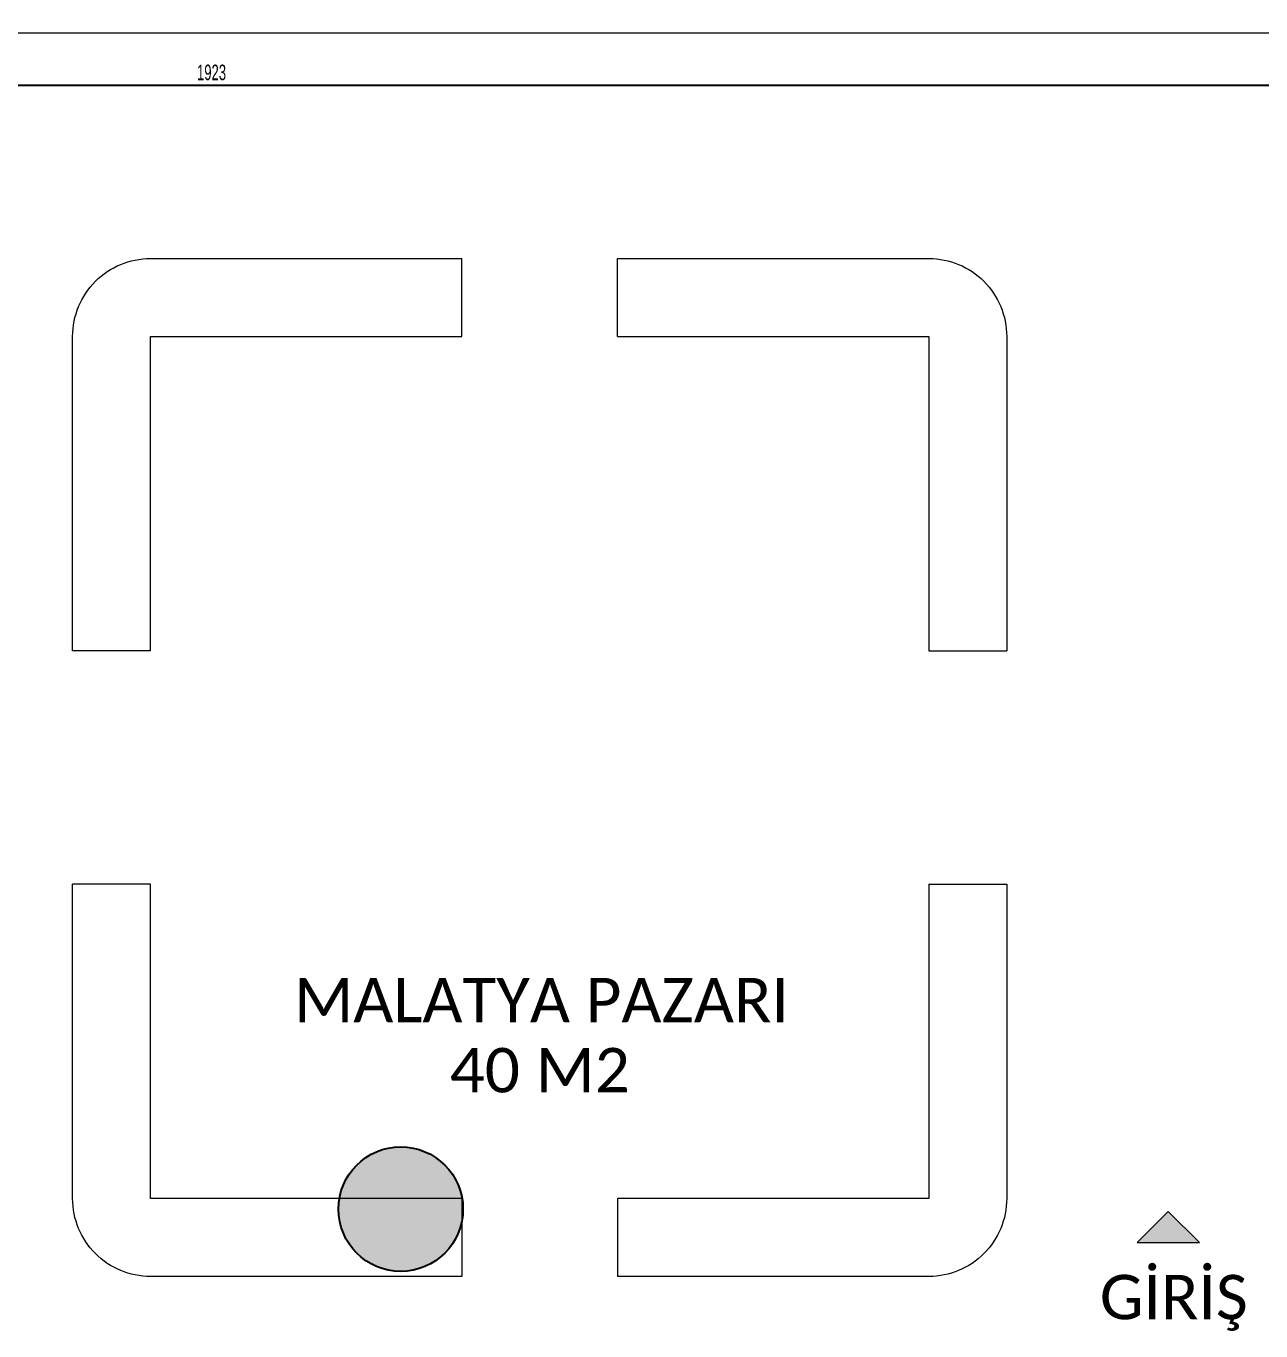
# Model space of a CAD drawing. Header units: centimetres. Extents: x -72470 to -43129, y -18750 to -16337.
# Drawn here: x -46882 to -46089, y -18245 to -17407 of the extents above; entities that cross this region are included whole.
import ezdxf

# ---------------------------------------------------------------- set-up
doc = ezdxf.new("R2010")
doc.units = ezdxf.units.CM
doc.header["$MEASUREMENT"] = 0
doc.linetypes.add('DUZ', pattern=[0])
doc.layers.get('0').update_dxf_attribs({"linetype": 'DUZ', "lineweight": 0})
doc.layers.get('Defpoints').update_dxf_attribs({"lineweight": 0})
doc.layers.add('11-021_500-BLOK B-str_zemin_kat$0$2DKOLON', color=4, linetype='Continuous')
doc.layers.add('11-021_500-BLOK B-str_zemin_kat$0$2DTARAMA1', color=253, linetype='Continuous')
doc.layers.add('M-OLCU-IC', color=155, linetype='Continuous', lineweight=0)
doc.layers.add('TEFRIS', color=30, linetype='Continuous', lineweight=9)
doc.styles.add('ARIAL', font='arial.ttf', dxfattribs={"width": 0.6})
doc.styles.get("Standard").update_dxf_attribs({"font": 'candara.ttf'})
doc.dimstyles.new('E_100', dxfattribs={"dimtxt": 10, "dimasz": 10, "dimexe": 5, "dimexo": 30, "dimgap": 3, "dimtad": 1, "dimtoh": 1, "dimdec": 0, "dimzin": 12, "dimdsep": 46, "dimtxsty": 'ARIAL', "dimblk": 'OBLIQUE', "dimcen": 5, "dimdle": 1, "dimclrt": 256, "dimadec": 0, "dimazin": 3, "dimtfac": 1, "dimtdec": 0, "dimtofl": 0, "dimtmove": 2, "dimatfit": 3, "dimldrblk": 'OBLIQUE', "dimfxl": 5, "dimtolj": 1, "dimtzin": 0, "dimarcsym": 0})

# ---------------------------------------------------------------- blocks, each defined once
blk = doc.blocks.new('_OBLIQUE')
at = {"layer": 'M-OLCU-IC', "linetype": 'ByBlock'}
for p, q in [((-0.5, -0.5), (0.5, 0.5)), ((0, 0), (0, 0))]:
    blk.add_line(p, q, dxfattribs=at)
blk = doc.blocks.new('*D93')
at = {"color": 0, "linetype": 'Continuous', "lineweight": -2, "transparency": 16777216}
for p, q in [((-47725.29, -17445.2), (-45800.24, -17445.2)), ((-47724.29, -17441.98), (-47724.29, -17450.2)), ((-45801.24, -17441.98), (-45801.24, -17450.2))]:
    blk.add_line(p, q, dxfattribs=at)
at = {"layer": 'Defpoints', "color": 0, "linetype": 'Continuous', "transparency": 16777216}
for p in [(-47724.29, -17411.98), (-45801.24, -17411.98), (-45801.24, -17445.2)]:
    blk.add_point(p, dxfattribs=at)
at = {"color": 0, "linetype": 'Continuous', "lineweight": -2, "transparency": 16777216, "xscale": 10, "yscale": 10, "zscale": 10, "rotation": 180}
blk.add_blockref('_OBLIQUE', (-47724.29, -17445.2), dxfattribs=at)
at = {"color": 0, "linetype": 'Continuous', "lineweight": -2, "transparency": 16777216, "xscale": 10, "yscale": 10, "zscale": 10}
blk.add_blockref('_OBLIQUE', (-45801.24, -17445.2), dxfattribs=at)
at = {"linetype": 'Continuous', "transparency": 16777216, "insert": (-46762.76, -17437.09), "char_height": 10, "attachment_point": 5, "style": 'ARIAL'}
blk.add_mtext('\\A1;1923', dxfattribs=at)

msp = doc.modelspace()

# ---------------------------------------------------------------- hatches: boundary and pattern name
at = {"layer": '11-021_500-BLOK B-str_zemin_kat$0$2DTARAMA1'}
h = msp.add_hatch(dxfattribs=at)
h.set_pattern_fill('ANSI33', color=256, scale=100)
h.set_pattern_definition([(45, (-405862.577, -192797.837), (-17.6776695, 17.6776695), []), (45, (-405844.9, -192797.837), (-17.6776695, 17.6776695), [12.5, -6.25])])
edge = h.paths.add_edge_path()
edge.add_arc((-45801.24, -17327.07), 40, 0, 360)
edge = h.paths.add_edge_path()
edge.add_arc((-46641.24, -17327.07), 40, 0, 360)
edge = h.paths.add_edge_path()
edge.add_arc((-47481.24, -17327.07), 40, 0, 360)
edge = h.paths.add_edge_path()
edge.add_arc((-48321.24, -17327.07), 40, 0, 360)
h.paths.add_polyline_path([(-47188.77, -17161.4), (-47015.01, -17161.4), (-47015.01, -17115.45), (-47188.77, -17115.45)], flags=9)
h.paths.add_polyline_path([(-46335.56, -17161.43), (-46161.79, -17161.43), (-46161.79, -17115.45), (-46335.56, -17115.45)], flags=9)
h.paths.add_polyline_path([(-48028.77, -17161.43), (-47873.65, -17161.43), (-47873.65, -17115.45), (-48028.77, -17115.45)], flags=9)
edge = h.paths.add_edge_path()
edge.add_arc((-49161.24, -17327.07), 40, 0, 360)
edge = h.paths.add_edge_path()
edge.add_arc((-47481.24, -18167.07), 40, 0, 360)
edge = h.paths.add_edge_path()
edge.add_arc((-46641.24, -18167.07), 40, 0, 360)
edge = h.paths.add_edge_path()
edge.add_arc((-45801.24, -18167.07), 40, 0, 360)
at = {"layer": 'TEFRIS', "linetype": 'Continuous'}
h = msp.add_hatch(color=0, dxfattribs=at)
h.dxf.hatch_style = 1
h.set_gradient(color1=(255, 0, 0), color2=(255, 255, 0), tint=1)
h.paths.add_polyline_path([(-46148.16, -18168.57), (-46168.16, -18188.57), (-46128.16, -18188.57)])

# ---------------------------------------------------------------- linework, layer by layer
at = {"layer": '11-021_500-BLOK B-str_zemin_kat$0$2DKOLON', "linetype": 'Continuous'}
msp.add_circle((-46641.24, -18167.07), 40, dxfattribs=at)
at = {"layer": 'TEFRIS', "color": 0, "linetype": 'Continuous'}
for p, q in [((-45806.27, -17411.79), (-47059.01, -17411.81)), ((-46601.99, -17606.57), (-46601.99, -17556.57)), ((-46501.99, -17606.57), (-46501.99, -17556.57)), ((-46801.99, -17808.45), (-46851.99, -17808.45)), ((-46301.99, -17808.45), (-46251.99, -17808.45)), ((-46801.99, -17958.45), (-46851.99, -17958.45)), ((-46301.99, -17958.45), (-46251.99, -17958.45)), ((-46601.99, -18160.33), (-46601.99, -18210.33)), ((-46501.99, -18160.33), (-46501.99, -18210.33))]:
    msp.add_line(p, q, dxfattribs=at)
for points in [[(-46851.99, -17808.45), (-46851.99, -17606.57, -0.414214), (-46801.99, -17556.57), (-46601.99, -17556.57)], [(-46501.99, -17556.57), (-46301.99, -17556.57, -0.414214), (-46251.99, -17606.57), (-46251.99, -17808.45)], [(-46601.99, -18210.33), (-46801.99, -18210.33, -0.414214), (-46851.99, -18160.33), (-46851.99, -17958.45)], [(-46251.99, -17958.45), (-46251.99, -18160.33, -0.414214), (-46301.99, -18210.33), (-46501.99, -18210.33)]]:
    msp.add_lwpolyline(points, format="xyb", dxfattribs=at)
for points in [[(-46801.99, -17808.45), (-46801.99, -17606.57), (-46601.99, -17606.57)], [(-46501.99, -17606.57), (-46301.99, -17606.57), (-46301.99, -17808.45)], [(-46601.99, -18160.33), (-46801.99, -18160.33), (-46801.99, -17958.45)], [(-46301.99, -17958.45), (-46301.99, -18160.33), (-46501.99, -18160.33)], [(-46168.16, -18188.57), (-46128.16, -18188.57), (-46148.16, -18168.57)], [(-46168.16, -18188.57), (-46148.16, -18168.57)]]:
    msp.add_lwpolyline(points, dxfattribs=at)
msp.add_lwpolyline([(-46148.16, -18168.57), (-46168.16, -18188.57), (-46128.16, -18188.57)], close=True, dxfattribs=at)

# ---------------------------------------------------------------- texts
at = {"layer": 'TEFRIS', "color": 0, "linetype": 'Continuous', "attachment_point": 1}
for s, width, insert, char_height in [('MALATYA PAZARI ', 559, (-46709.74, -18018.57), 28.5289), ('40 M2  ', 194, (-46609.74, -18063.6), 28.529), ('GİRİŞ ', 559, (-46192.16, -18209.32), 28.529)]:
    msp.add_mtext_dynamic_manual_height_columns(s, width=width, gutter_width=570.58, heights=[0], dxfattribs=dict(at, insert=insert, char_height=char_height))

# ---------------------------------------------------------------- dimensions: what is measured, and where the dimension line sits
at = {"color": 0, "linetype": 'Continuous'}
dim = msp.add_linear_dim(base=(-45801.24, -17445.2), p1=(-47724.29, -17411.98), p2=(-45801.24, -17411.98), dimstyle='E_100', dxfattribs=at)
dim.commit()
dim.dimension.update_dxf_attribs({"geometry": '*D93', "text_midpoint": (-46762.76, -17437.09)})

doc.saveas('drawing.dxf')
